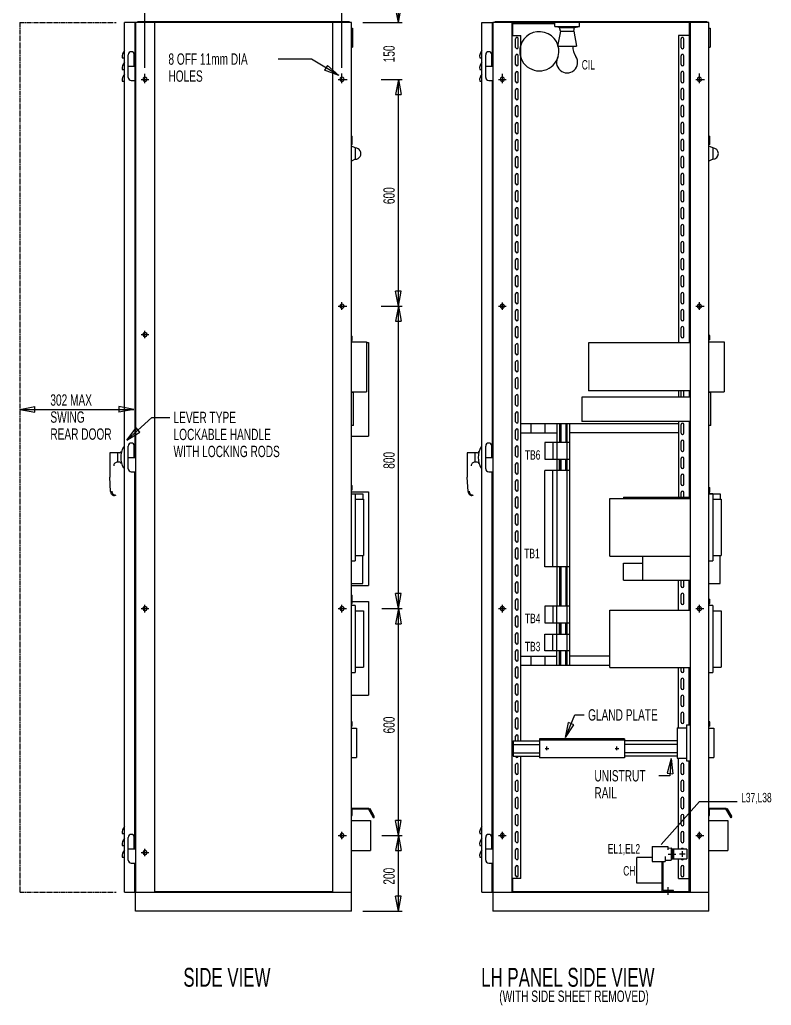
# Model space of a CAD drawing. Extents: x -5933 to 5929, y -4179 to 4187.
# Drawn here: x -1395 to 591, y 254 to 2861 of the extents above; entities that cross this region are included whole.
import ezdxf

# ---------------------------------------------------------------- set-up
doc = ezdxf.new("R2010")
doc.units = 0
doc.linetypes.add('SINGLECENTRE', pattern=[18, 12.6, -1.8, 1.8, -1.8])
doc.linetypes.add('SOLID', pattern=[0])
doc.layers.add('2', color=7, linetype='SOLID')

msp = doc.modelspace()

# ---------------------------------------------------------------- linework, layer by layer
at = {"layer": '2', "color": 7, "linetype": 'SOLID'}
for points in [[(-1064.41333, 2732.964355), (-1064.413452, 3262.964111)], [(-543.41333, 2732.964355), (-543.41333, 3262.964111)], [(-394.067871, 2852.964355), (-394.067871, 2952.964355)], [(-394.067871, 2852.964355), (-401.567871, 2892.964355)], [(-394.067871, 2852.964355), (-386.567871, 2892.964355)], [(-1118.41333, 552.964355), (-1118.41333, 2852.964355)], [(-518.41333, 2852.964355), (-1118.41333, 2852.964355)], [(-1091.41333, 2852.964355), (-1091.41333, 2737.964355)], [(-1089.41333, 2852.964355), (-1089.41333, 552.964355)], [(-1084.41333, 2854.964355), (-1084.41333, 2852.964355)], [(-523.41333, 2854.964355), (-1084.41333, 2854.964355)], [(-1039.41333, 2852.964355), (-1039.41333, 552.964355)], [(-568.41333, 2852.964355), (-568.41333, 552.964355)], [(-523.41333, 2852.964355), (-523.41333, 2854.964355)], [(-518.41333, 552.964355), (-518.41333, 2852.964355)], [(-518.41333, 552.964355), (-518.41333, 2852.964355)], [(-488.41333, 2852.964355), (-384.067871, 2852.964355)], [(-173.389893, 552.964355), (-173.389893, 2852.964355)], [(-173.389893, 2852.964355), (-144.389893, 2852.964355)], [(-146.389893, 2852.964355), (-146.389893, 2737.964355)], [(-144.389893, 2852.964355), (-144.389893, 502.964355)], [(426.610107, 2852.964355), (-144.389893, 2852.964355)], [(421.610107, 2854.964355), (-139.389893, 2854.964355)], [(-139.389893, 2854.964355), (-139.389893, 2852.964355)], [(-94.389893, 2852.964355), (-94.389893, 552.9646)], [(-92.389893, 2850.9646), (-92.389893, 2818.9646)], [(-92.389893, 2850.9646), (19.110107, 2850.9646)], [(19.110107, 2842.9646), (19.110107, 2852.9646)], [(19.110107, 2842.9646), (84.110107, 2842.9646)], [(31.610107, 2839.9646), (19.110107, 2842.9646)], [(71.610107, 2839.9646), (84.110107, 2842.9646)], [(84.110107, 2842.9646), (84.110107, 2852.9646)], [(374.610107, 2852.964355), (374.610107, 2005.914307)], [(376.610107, 2852.964355), (376.610107, 552.9646)], [(421.610107, 2854.964355), (421.610107, 2852.964355)], [(426.610107, 502.964355), (426.610107, 2852.964355)], [(426.610107, 502.964355), (426.610107, 2852.964355)], [(-518.41333, 2837.964355), (-515.41333, 2837.964355)], [(-515.41333, 2837.964355), (-515.41333, 2787.964355)], [(-94.389893, 2818.9646), (-70.889893, 2818.9646)], [(-70.889893, 953.464111), (-70.889893, 2818.9646)], [(34.110107, 2829.9646), (26.610107, 2790.9646)], [(31.610107, 2839.9646), (71.610107, 2839.9646)], [(34.110107, 2829.9646), (31.610107, 2839.9646)], [(34.110107, 2829.9646), (69.110107, 2829.9646)], [(69.110107, 2829.9646), (71.610107, 2839.9646)], [(69.110107, 2829.9646), (76.610107, 2790.9646)], [(374.610107, 2818.9646), (346.610107, 2818.9646)], [(346.610107, 2818.9646), (346.610107, 2005.914307)], [(426.610107, 2837.964355), (429.610107, 2837.964355)], [(429.610107, 2837.964355), (429.610107, 2787.964355)], [(-84.390015, 2787.4646), (-84.390015, 2810.4646)], [(-77.390015, 2787.4646), (-77.390015, 2810.4646)], [(26.610107, 2790.9646), (76.610107, 2790.9646)], [(353.110107, 2787.4646), (353.110107, 2810.4646)], [(360.110107, 2787.4646), (360.110107, 2810.4646)], [(-1108.41333, 2707.964355), (-1108.41333, 2767.964355)], [(-1092.41333, 2737.964355), (-1092.41333, 2767.964355)], [(-518.41333, 2787.964355), (-515.41333, 2787.964355)], [(-518.41333, 2787.964355), (-515.41333, 2787.964355)], [(-163.389893, 2707.964355), (-163.389893, 2767.964355)], [(-147.389893, 2737.964355), (-147.389893, 2767.964355)], [(-84.390015, 2742.464355), (-84.390015, 2765.4646)], [(-77.390015, 2742.464355), (-77.390015, 2765.4646)], [(353.110107, 2742.4646), (353.110107, 2765.4646)], [(360.110107, 2742.4646), (360.110107, 2765.4646)], [(426.610107, 2787.964355), (429.610107, 2787.964355)], [(426.610107, 2787.964355), (429.610107, 2787.964355)], [(-1124.41333, 2759.964355), (-1118.41333, 2759.964355)], [(-1108.41333, 2737.964355), (-1089.41333, 2737.964355)], [(-1091.41333, 2749.964355), (-1091.41333, 1702.964478)], [(-623.665466, 2756.585449), (-712.256104, 2756.585693)], [(-551.94928, 2712.712158), (-623.665466, 2756.585449)], [(-582.156747, 2739.984104), (-589.984567, 2727.188588)], [(-551.94928, 2712.712158), (-582.156747, 2739.984104)], [(-179.389893, 2759.964355), (-173.389893, 2759.964355)], [(-163.389893, 2737.964355), (-144.389893, 2737.964355)], [(-1124.41333, 2728.964355), (-1118.41333, 2728.964355)], [(-1064.41333, 2692.964355), (-1064.41333, 2717.774414)], [(-551.94928, 2712.712158), (-589.984567, 2727.188588)], [(-543.41333, 2692.964355), (-543.41333, 2718.618164)], [(-179.389893, 2728.964355), (-173.389893, 2728.964355)], [(-119.389893, 2692.964355), (-119.389893, 2717.774414)], [(-84.390015, 2697.464355), (-84.390015, 2720.464355)], [(-77.390015, 2697.464355), (-77.390015, 2720.464355)], [(353.110107, 2697.4646), (353.110107, 2720.4646)], [(360.110107, 2697.4646), (360.110107, 2720.4646)], [(401.610107, 2692.964355), (401.610107, 2718.618164)], [(-1124.41333, 2697.964355), (-1118.41333, 2697.964355)], [(-1100.41333, 2699.964355), (-1089.41333, 2699.964355)], [(-1074.41333, 2702.964355), (-1054.41333, 2702.964355)], [(-553.41333, 2702.964355), (-529.664917, 2702.964355)], [(-440.015625, 2702.964355), (-384.067871, 2702.964355)], [(-394.067871, 2702.964355), (-401.567871, 2662.964355)], [(-394.067871, 2702.964355), (-386.567871, 2662.964355)], [(-394.067871, 2402.964355), (-394.067871, 2702.964355)], [(-179.389893, 2697.964355), (-173.389893, 2697.964355)], [(-155.389893, 2699.964355), (-144.389893, 2699.964355)], [(-146.389893, 2699.964355), (-146.389893, 1702.964355)], [(-129.389893, 2702.964355), (-109.389893, 2702.964355)], [(391.610107, 2702.964355), (415.358643, 2702.964355)], [(-401.567871, 2662.964355), (-386.567871, 2662.964355)], [(-84.390015, 2652.464355), (-84.390015, 2675.464355)], [(-77.390015, 2652.464355), (-77.390015, 2675.464355)], [(353.110107, 2652.4646), (353.110107, 2675.4646)], [(360.110107, 2652.4646), (360.110107, 2675.4646)], [(-84.390015, 2607.464355), (-84.390015, 2630.464355)], [(-77.390015, 2607.464355), (-77.390015, 2630.464355)], [(353.110107, 2607.4646), (353.110107, 2630.4646)], [(360.110107, 2607.4646), (360.110107, 2630.4646)], [(-84.390015, 2562.464355), (-84.390015, 2585.464355)], [(-77.390015, 2562.464355), (-77.390015, 2585.464355)], [(353.110107, 2562.4646), (353.110107, 2585.4646)], [(360.110107, 2562.4646), (360.110107, 2585.4646)], [(-518.41333, 2552.44043), (-516.41333, 2552.44043)], [(-516.41333, 2530.44043), (-518.41333, 2530.44043)], [(-516.41333, 2530.44043), (-516.41333, 2552.44043)], [(-84.390015, 2517.464355), (-84.390015, 2540.464355)], [(-77.390015, 2517.464355), (-77.390015, 2540.464355)], [(353.110107, 2517.4646), (353.110107, 2540.4646)], [(360.110107, 2517.4646), (360.110107, 2540.4646)], [(426.610107, 2552.44043), (428.610107, 2552.44043)], [(428.610107, 2530.44043), (426.610107, 2530.44043)], [(428.610107, 2530.44043), (428.610107, 2552.44043)], [(-508.41333, 2521.44043), (-518.41333, 2526.44043)], [(-508.41333, 2521.44043), (-508.41333, 2491.44043)], [(436.610107, 2521.44043), (426.610107, 2526.44043)], [(436.610107, 2521.44043), (436.610107, 2491.44043)], [(-508.41333, 2491.44043), (-518.41333, 2486.44043)], [(-84.390015, 2472.464355), (-84.390015, 2495.464355)], [(-77.390015, 2472.464355), (-77.390015, 2495.464355)], [(353.110107, 2472.4646), (353.110107, 2495.4646)], [(360.110107, 2472.4646), (360.110107, 2495.4646)], [(436.610107, 2491.44043), (426.610107, 2486.44043)], [(-84.390015, 2427.464355), (-84.390015, 2450.464355)], [(-77.390015, 2427.464355), (-77.390015, 2450.464355)], [(353.110107, 2427.4646), (353.110107, 2450.4646)], [(360.110107, 2427.4646), (360.110107, 2450.4646)], [(-394.067871, 2102.964355), (-394.067871, 2402.964355)], [(-84.390015, 2382.464355), (-84.390015, 2405.464355)], [(-77.390015, 2382.464355), (-77.390015, 2405.464355)], [(353.110107, 2382.4646), (353.110107, 2405.4646)], [(360.110107, 2382.4646), (360.110107, 2405.4646)], [(-84.390015, 2337.464355), (-84.390015, 2360.464355)], [(-77.390015, 2337.464355), (-77.390015, 2360.464355)], [(353.110107, 2337.4646), (353.110107, 2360.4646)], [(360.110107, 2337.4646), (360.110107, 2360.4646)], [(-84.390015, 2292.464355), (-84.390015, 2315.464355)], [(-77.390015, 2292.464355), (-77.390015, 2315.464355)], [(353.110107, 2292.4646), (353.110107, 2315.4646)], [(360.110107, 2292.4646), (360.110107, 2315.4646)], [(-84.390015, 2247.464355), (-84.390015, 2270.464355)], [(-77.390015, 2247.464355), (-77.390015, 2270.464355)], [(353.110107, 2247.4646), (353.110107, 2270.4646)], [(360.110107, 2247.4646), (360.110107, 2270.4646)], [(-84.390015, 2202.464355), (-84.390015, 2225.464355)], [(-77.390015, 2202.464355), (-77.390015, 2225.464355)], [(353.110107, 2202.4646), (353.110107, 2225.4646)], [(360.110107, 2202.4646), (360.110107, 2225.4646)], [(-84.390015, 2171.4646), (-84.390015, 2180.464355)], [(-84.390015, 2157.464355), (-84.390015, 2180.464355)], [(-77.390015, 2171.4646), (-77.390015, 2180.464355)], [(-77.390015, 2157.464355), (-77.390015, 2180.464355)], [(353.110107, 2157.4646), (353.110107, 2180.4646)], [(360.110107, 2157.4646), (360.110107, 2180.4646)], [(-386.567871, 2142.964355), (-401.567871, 2142.964355)], [(-394.067871, 2102.964355), (-401.567871, 2142.964355)], [(-394.067871, 2102.964355), (-386.567871, 2142.964355)], [(-543.41333, 2092.964355), (-543.41333, 2113.968994)], [(-119.389893, 2092.964355), (-119.389893, 2112.964355)], [(-84.390015, 2126.4646), (-84.390015, 2135.464355)], [(-84.390015, 2112.464355), (-84.390015, 2135.464355)], [(-77.390015, 2126.4646), (-77.390015, 2135.464355)], [(-77.390015, 2112.464355), (-77.390015, 2135.464355)], [(353.110107, 2112.4646), (353.110107, 2135.4646)], [(360.110107, 2112.4646), (360.110107, 2135.4646)], [(401.610107, 2092.964355), (401.610107, 2113.968994)], [(-553.41333, 2102.964355), (-531.045471, 2102.964355)], [(-440.015625, 2102.964355), (-384.067902, 2102.964355)], [(-394.067902, 2102.964355), (-401.567902, 2062.964355)], [(-394.067902, 2102.964355), (-386.567902, 2062.964355)], [(-394.067902, 1702.964355), (-394.067902, 2102.964355)], [(-129.389893, 2102.964355), (-109.389893, 2102.964355)], [(-84.390015, 2081.4646), (-84.390015, 2090.464355)], [(-84.390015, 2067.464355), (-84.390015, 2090.464355)], [(-77.390015, 2081.4646), (-77.390015, 2090.464355)], [(-77.390015, 2067.464355), (-77.390015, 2090.464355)], [(353.110107, 2067.4646), (353.110107, 2090.4646)], [(360.110107, 2067.4646), (360.110107, 2090.4646)], [(391.610107, 2102.964355), (413.978271, 2102.964355)], [(-401.567902, 2062.964355), (-386.567902, 2062.964355)], [(-1064.41333, 2017.964355), (-1064.41333, 2037.964355)], [(-84.390015, 2036.4646), (-84.390015, 2045.464355)], [(-84.390015, 2022.464355), (-84.390015, 2045.464355)], [(-77.390015, 2036.4646), (-77.390015, 2045.464355)], [(-77.390015, 2022.464355), (-77.390015, 2045.464355)], [(353.110107, 2022.4646), (353.110107, 2045.4646)], [(360.110107, 2022.4646), (360.110107, 2045.4646)], [(-1074.41333, 2027.964355), (-1054.41333, 2027.964355)], [(-518.41333, 2023.964355), (-516.41333, 2023.964355)], [(-518.41333, 2011.964355), (-516.41333, 2011.964355)], [(-518.41333, 2008.689331), (-478.41333, 2008.689331)], [(-516.41333, 2011.964355), (-516.41333, 2023.964355)], [(-478.41333, 2008.689331), (-478.41333, 1876.139282)], [(428.610107, 2025.689331), (426.610107, 2025.689331)], [(428.610107, 2013.689331), (426.610107, 2013.689331)], [(426.610107, 2008.689331), (466.610107, 2008.689331)], [(428.610107, 2013.689331), (428.610107, 2025.689331)], [(466.610107, 2008.689331), (466.610107, 1876.139282)], [(-478.41333, 2006.964355), (-473.41333, 2006.964355)], [(-473.41333, 2006.964355), (-473.41333, 1758.964355)], [(-84.390015, 1991.4646), (-84.390015, 2000.464355)], [(-84.390015, 1977.464355), (-84.390015, 2000.464355)], [(-77.390015, 1991.4646), (-77.390015, 2000.464355)], [(-77.390015, 1977.464355), (-77.390015, 2000.464355)], [(376.609741, 2005.914307), (108.610229, 2005.914307)], [(108.610229, 2005.914307), (108.610229, 1878.914307)], [(-84.390015, 1946.4646), (-84.390015, 1955.464355)], [(-84.390015, 1932.464355), (-84.390015, 1955.464355)], [(-77.390015, 1946.4646), (-77.390015, 1955.464355)], [(-77.390015, 1932.464355), (-77.390015, 1955.464355)], [(-84.390015, 1901.4646), (-84.390015, 1910.464355)], [(-84.390015, 1887.464355), (-84.390015, 1910.464355)], [(-77.390015, 1901.4646), (-77.390015, 1910.464355)], [(-77.390015, 1887.464355), (-77.390015, 1910.464355)], [(376.609222, 1878.914551), (108.610229, 1878.914307)], [(346.610107, 1878.914551), (346.610107, 1862.18689)], [(353.110107, 1862.18689), (353.110107, 1878.914551)], [(360.110107, 1862.18689), (360.110107, 1878.914551)], [(374.610107, 1878.914551), (374.610107, 1862.18689)], [(-518.41333, 1876.139282), (-478.41333, 1876.139282)], [(-518.41333, 1875.339355), (-513.41333, 1875.339355)], [(-513.41333, 1787.23938), (-513.41333, 1875.339355)], [(-84.390015, 1856.4646), (-84.390015, 1865.464355)], [(-84.390015, 1842.464355), (-84.390015, 1865.464355)], [(-77.390015, 1856.4646), (-77.390015, 1865.464355)], [(-77.390015, 1842.464355), (-77.390015, 1865.464355)], [(376.609283, 1862.18689), (90.610229, 1862.186646)], [(90.610229, 1862.186646), (90.610229, 1798.186646)], [(426.610107, 1876.139282), (466.610107, 1876.139282)], [(426.610107, 1875.339355), (431.610107, 1875.339355)], [(431.610107, 1787.23938), (431.610107, 1875.339355)], [(-1395.41333, 1829.762329), (-1355.41333, 1837.262329)], [(-1395.41333, 1829.762329), (-1355.41333, 1822.262329)], [(-1395.41333, 1829.762329), (-1244.41333, 1829.762329)], [(-1355.41333, 1822.262329), (-1355.41333, 1837.262329)], [(-1244.41333, 1829.762329), (-1093.41333, 1829.762329)], [(-1133.41333, 1837.262329), (-1133.41333, 1822.262329)], [(-1093.41333, 1829.762329), (-1133.41333, 1837.262329)], [(-1093.41333, 1829.762329), (-1133.41333, 1822.262329)], [(-1112.615479, 1748.722534), (-1046.327881, 1808.77124)], [(-1046.327881, 1808.77124), (-998.756714, 1808.77124)], [(-84.390015, 1811.4646), (-84.390015, 1820.464355)], [(-84.390015, 1797.464355), (-84.390015, 1820.464355)], [(-77.390015, 1811.4646), (-77.390015, 1820.464355)], [(-77.390015, 1797.464355), (-77.390015, 1820.464355)], [(-1112.615479, 1748.722534), (-1088.005836, 1781.135735)], [(-1077.935294, 1770.018893), (-1088.005836, 1781.135735)], [(-513.41333, 1787.23938), (-518.41333, 1787.23938)], [(-84.390015, 1766.4646), (-84.390015, 1775.464355)], [(-84.390015, 1752.464355), (-84.390015, 1775.464355)], [(-77.390015, 1766.4646), (-77.390015, 1775.464355)], [(-77.390015, 1752.464355), (-77.390015, 1775.464355)], [(346.610107, 1791.710938), (-70.889893, 1791.710938)], [(-44.26001, 1791.710938), (-44.26001, 1767.710938)], [(-6.747314, 1791.710938), (-6.747314, 1767.710938)], [(24.493408, 1791.710938), (24.493408, 1309.710938)], [(31.514404, 1791.710938), (31.514404, 1742.210938)], [(35.482178, 1791.710938), (35.482178, 1742.210938)], [(48.435303, 1791.710938), (48.435303, 1742.210938)], [(51.144775, 1791.710938), (51.144775, 1153.460938)], [(58.110107, 1791.710938), (58.110107, 1153.460938)], [(376.609741, 1798.186646), (90.610229, 1798.186646)], [(346.610107, 1798.186646), (346.610107, 1597.964355)], [(353.110107, 1767.464355), (353.110107, 1790.464355)], [(360.110107, 1767.464355), (360.110107, 1790.464355)], [(374.610107, 1798.186646), (374.610107, 1597.964355)], [(431.610107, 1787.23938), (426.610107, 1787.23938)], [(-1112.615479, 1748.722534), (-1077.935294, 1770.018893)], [(-518.41333, 1758.964355), (-473.41333, 1758.964355)], [(-70.889893, 1767.710938), (24.493408, 1767.710938)], [(346.610107, 1767.710938), (58.110107, 1767.710938)], [(-1118.41333, 1730.464355), (-1121.41333, 1730.464355)], [(-1108.413452, 1672.964478), (-1108.413452, 1732.964478)], [(-1092.413452, 1702.964478), (-1092.413452, 1732.964478)], [(-173.389893, 1730.464355), (-176.389893, 1730.464355)], [(-163.389893, 1672.964355), (-163.389893, 1732.964355)], [(-147.389893, 1702.964355), (-147.389893, 1732.964355)], [(-84.390015, 1721.4646), (-84.390015, 1730.464355)], [(-84.390015, 1707.464355), (-84.390015, 1730.464355)], [(-77.390015, 1721.4646), (-77.390015, 1730.464355)], [(-77.390015, 1707.464355), (-77.390015, 1730.464355)], [(58.110107, 1742.210938), (-6.747314, 1742.210938)], [(-6.747314, 1742.210938), (-6.747314, 1698.210938)], [(14.218018, 1742.210938), (14.218018, 1698.210938)], [(353.110107, 1722.464355), (353.110107, 1745.464355)], [(360.110107, 1722.464355), (360.110107, 1745.464355)], [(-1130.929688, 1715.411011), (-1157.116089, 1715.411011)], [(-1157.116089, 1715.411011), (-1157.116089, 1650.604004)], [(-1137.050537, 1715.411011), (-1137.050537, 1690.478882)], [(-1108.413452, 1702.964478), (-1089.413452, 1702.964478)], [(-394.067902, 1302.964355), (-394.067902, 1702.964355)], [(-185.906006, 1715.410889), (-212.092529, 1715.410889)], [(-212.092529, 1715.410889), (-212.092529, 1650.604004)], [(-192.0271, 1715.410889), (-192.0271, 1690.47876)], [(-163.389893, 1702.964355), (-144.389893, 1702.964355)], [(-6.747314, 1698.210938), (58.110107, 1698.210938)], [(31.514404, 1698.210938), (31.514404, 1667.960938)], [(31.514648, 1667.960938), (31.514648, 1698.210938)], [(35.482178, 1667.960938), (35.482178, 1698.210938)], [(35.482178, 1698.210938), (35.482178, 1667.960938)], [(48.435303, 1698.210938), (48.435303, 1667.960938)], [(48.435547, 1667.960938), (48.435547, 1698.210938)], [(353.110107, 1677.464355), (353.110107, 1700.464355)], [(360.110107, 1677.464355), (360.110107, 1700.464355)], [(-1130.918213, 1690.478882), (-1137.04187, 1690.478882)], [(-1118.41333, 1675.464355), (-1121.41333, 1675.464355)], [(-185.894775, 1690.47876), (-192.018311, 1690.47876)], [(-173.389893, 1675.464355), (-176.389893, 1675.464355)], [(-84.390015, 1676.4646), (-84.390015, 1685.464355)], [(-84.390015, 1662.464355), (-84.390015, 1685.464355)], [(-77.390015, 1676.4646), (-77.390015, 1685.464355)], [(-77.390015, 1662.464355), (-77.390015, 1685.464355)], [(-1155.116089, 1612.510742), (-1157.129028, 1650.604004)], [(-1100.413452, 1664.964478), (-1089.413452, 1664.964478)], [(-1091.41333, 667.964355), (-1091.41333, 1664.964478)], [(-210.092529, 1612.510742), (-212.105225, 1650.604004)], [(-155.389893, 1664.964355), (-144.389893, 1664.964355)], [(-146.389893, 667.964355), (-146.389893, 1664.964355)], [(-6.747314, 1413.710938), (-6.747314, 1667.960938)], [(58.110107, 1667.960938), (-6.747314, 1667.960938)], [(14.218018, 1413.710938), (14.218018, 1667.960938)], [(353.110107, 1632.464355), (353.110107, 1655.464355)], [(360.110107, 1632.464355), (360.110107, 1655.464355)], [(-518.41333, 1628.964355), (-516.41333, 1628.964355)], [(-518.41333, 1616.964355), (-516.41333, 1616.964355)], [(-516.41333, 1616.964355), (-516.41333, 1628.964355)], [(-84.390015, 1631.4646), (-84.390015, 1640.464355)], [(-84.390015, 1617.464355), (-84.390015, 1640.464355)], [(-77.390015, 1631.4646), (-77.390015, 1640.464355)], [(-77.390015, 1617.464355), (-77.390015, 1640.464355)], [(426.610107, 1623.464355), (428.610107, 1623.464355)], [(428.610107, 1611.464355), (428.610107, 1623.464355)], [(-1142.116089, 1602.510742), (-1145.116089, 1602.510742)], [(-1142.116089, 1603.510742), (-1142.116089, 1602.510742)], [(-518.413391, 1606.464355), (-488.413391, 1606.464355)], [(-518.41333, 1611.964355), (-473.41333, 1611.964355)], [(-508.41333, 1606.464355), (-508.41333, 1429.464355)], [(-508.41333, 1592.464355), (-486.41333, 1592.464355)], [(-488.413391, 1606.464355), (-488.413391, 1592.464355)], [(-486.41333, 1592.464355), (-486.41333, 1443.464355)], [(-473.41333, 1611.964355), (-473.41333, 1363.964355)], [(-197.092529, 1602.510742), (-200.092529, 1602.510742)], [(-197.092529, 1603.510742), (-197.092529, 1602.510742)], [(-84.390015, 1586.4646), (-84.390015, 1595.464355)], [(-84.390015, 1572.464355), (-84.390015, 1595.464355)], [(-77.390015, 1586.4646), (-77.390015, 1595.464355)], [(-77.390015, 1572.464355), (-77.390015, 1595.464355)], [(164.610046, 1593.964355), (376.613281, 1593.964355)], [(164.610046, 1441.964355), (164.610046, 1593.964355)], [(200.610046, 1597.964355), (376.610046, 1597.964355)], [(200.610046, 1597.964355), (200.610046, 1593.964355)], [(251.610046, 1597.964355), (251.610046, 1593.964355)], [(353.110107, 1597.964355), (353.110107, 1610.464355)], [(360.110107, 1597.964355), (360.110107, 1610.464355)], [(426.610046, 1606.464355), (456.610046, 1606.464355)], [(426.610046, 1606.464355), (456.610046, 1606.464355)], [(426.610107, 1611.464355), (428.610107, 1611.464355)], [(436.610107, 1606.464355), (426.610107, 1606.464355)], [(436.610107, 1606.464355), (426.610107, 1606.464355)], [(436.610107, 1606.464355), (436.610107, 1429.464355)], [(436.610107, 1606.464355), (436.610107, 1429.464355)], [(436.610107, 1592.464355), (458.610107, 1592.464355)], [(436.610107, 1592.464355), (458.610107, 1592.464355)], [(456.610046, 1606.464355), (456.610046, 1592.464355)], [(456.610046, 1606.464355), (456.610046, 1592.464355)], [(458.610107, 1592.464355), (458.610107, 1443.464355)], [(458.610107, 1592.464355), (458.610107, 1443.464355)], [(-84.390015, 1541.4646), (-84.390015, 1550.464355)], [(-84.390015, 1527.464355), (-84.390015, 1550.464355)], [(-77.390015, 1541.4646), (-77.390015, 1550.464355)], [(-77.390015, 1527.464355), (-77.390015, 1550.464355)], [(-84.390015, 1496.4646), (-84.390015, 1505.464355)], [(-84.390015, 1482.464355), (-84.390015, 1505.464355)], [(-77.390015, 1496.4646), (-77.390015, 1505.464355)], [(-77.390015, 1482.464355), (-77.390015, 1505.464355)], [(-84.390015, 1451.4646), (-84.390015, 1460.464355)], [(-84.390015, 1437.464355), (-84.390015, 1460.464355)], [(-77.390015, 1451.4646), (-77.390015, 1460.464355)], [(-77.390015, 1437.464355), (-77.390015, 1460.464355)], [(-508.41333, 1443.464355), (-486.41333, 1443.464355)], [(-488.41333, 1369.464355), (-488.413361, 1443.464355)], [(164.610046, 1441.964355), (376.609619, 1441.964355)], [(251.610046, 1377.964355), (251.610046, 1441.964355)], [(436.610107, 1443.464355), (458.610107, 1443.464355)], [(436.610107, 1443.464355), (458.610107, 1443.464355)], [(456.610107, 1369.464355), (456.610077, 1443.464355)], [(456.610107, 1369.464355), (456.610077, 1443.464355)], [(-518.41333, 1429.464355), (-508.41333, 1429.464355)], [(-84.390015, 1406.4646), (-84.390015, 1415.464355)], [(-84.390015, 1392.464355), (-84.390015, 1415.464355)], [(-77.390015, 1406.4646), (-77.390015, 1415.464355)], [(-77.390015, 1392.464355), (-77.390015, 1415.464355)], [(58.110107, 1413.710938), (-6.747314, 1413.710938)], [(31.514648, 1413.710938), (31.514648, 1383.710938)], [(31.514648, 1413.710938), (31.514648, 1309.710938)], [(35.482178, 1413.710938), (35.482178, 1383.710938)], [(35.482178, 1413.710938), (35.482178, 1309.710938)], [(48.435547, 1413.710938), (48.435547, 1383.710938)], [(48.435547, 1413.710938), (48.435547, 1309.710938)], [(200.610046, 1422.964355), (251.610046, 1422.964355)], [(200.610046, 1377.964355), (200.610046, 1422.964355)], [(426.610107, 1429.464355), (436.610107, 1429.464355)], [(426.610107, 1429.464355), (436.610107, 1429.464355)], [(-518.41333, 1369.464355), (-488.41333, 1369.464355)], [(-518.41333, 1363.964355), (-473.41333, 1363.964355)], [(-84.390015, 1361.4646), (-84.390015, 1370.464355)], [(-84.390015, 1347.464355), (-84.390015, 1370.464355)], [(-77.390015, 1361.4646), (-77.390015, 1370.464355)], [(-77.390015, 1347.464355), (-77.390015, 1370.464355)], [(200.610046, 1377.964355), (376.610046, 1377.964355)], [(346.610107, 1298.964233), (346.610107, 1377.964355)], [(353.110107, 1362.4646), (353.110107, 1377.964355)], [(360.110107, 1362.4646), (360.110107, 1377.964355)], [(374.610107, 1298.964233), (374.610107, 1377.964355)], [(426.610107, 1369.464355), (456.610107, 1369.464355)], [(426.610107, 1369.464355), (456.610107, 1369.464355)], [(-518.41333, 1338.964355), (-516.41333, 1338.964355)], [(-516.41333, 1326.964355), (-516.41333, 1338.964355)], [(-386.567902, 1342.964355), (-401.567902, 1342.964355)], [(-394.067902, 1302.964355), (-401.567902, 1342.964355)], [(-394.067902, 1302.964355), (-386.567902, 1342.964355)], [(353.110107, 1317.4646), (353.110107, 1340.4646)], [(360.110107, 1317.4646), (360.110107, 1340.4646)], [(-1064.41333, 1292.964355), (-1064.41333, 1312.964355)], [(-543.41333, 1292.964355), (-543.41333, 1312.964355)], [(-518.41333, 1328.464233), (-516.41333, 1328.464233)], [(-518.41333, 1316.464233), (-516.41333, 1316.464233)], [(-508.41333, 1311.464233), (-518.41333, 1311.464233)], [(-516.41333, 1316.464233), (-516.41333, 1328.464233)], [(-516.41333, 1321.964355), (-473.41333, 1321.964355)], [(-508.41333, 1311.464233), (-508.41333, 1134.464233)], [(-473.41333, 1321.964355), (-473.41333, 1073.964355)], [(-119.389893, 1292.964355), (-119.389893, 1312.964355)], [(-84.390015, 1316.4646), (-84.390015, 1325.464355)], [(-84.390015, 1302.464355), (-84.390015, 1325.464355)], [(-77.390015, 1316.4646), (-77.390015, 1325.464355)], [(-77.390015, 1302.464355), (-77.390015, 1325.464355)], [(-6.747314, 1309.710938), (-6.747314, 1265.710938)], [(58.110107, 1309.710938), (-6.747314, 1309.710938)], [(14.218018, 1309.710938), (14.218018, 1265.710938)], [(24.493408, 1153.460938), (24.493408, 1309.710938)], [(401.610107, 1292.964355), (401.610107, 1312.964355)], [(426.610107, 1328.464233), (428.610107, 1328.464233)], [(426.610107, 1316.464233), (428.610107, 1316.464233)], [(436.610107, 1311.464233), (426.610107, 1311.464233)], [(428.610107, 1316.464233), (428.610107, 1328.464233)], [(436.610107, 1311.464233), (436.610107, 1134.464233)], [(-1074.41333, 1302.964355), (-1054.41333, 1302.964355)], [(-553.41333, 1302.964355), (-531.607849, 1302.964355)], [(-508.41333, 1297.464233), (-486.41333, 1297.464233)], [(-486.41333, 1297.464233), (-486.41333, 1148.464233)], [(-438.41333, 1302.964355), (-384.067871, 1302.964355)], [(-394.067871, 1302.964355), (-401.567871, 1262.964355)], [(-394.067871, 1302.964355), (-386.567871, 1262.964355)], [(-394.067871, 1002.964355), (-394.067871, 1302.964355)], [(-129.389893, 1302.964355), (-109.389893, 1302.964355)], [(-84.390015, 1271.4646), (-84.390015, 1280.464355)], [(-84.390015, 1257.464355), (-84.390015, 1280.464355)], [(-77.390015, 1271.4646), (-77.390015, 1280.464355)], [(-77.390015, 1257.464355), (-77.390015, 1280.464355)], [(164.610046, 1298.964233), (376.613281, 1298.964233)], [(164.610046, 1146.964233), (164.610046, 1298.964233)], [(391.610107, 1302.964355), (413.415771, 1302.964355)], [(436.610107, 1297.464233), (458.610107, 1297.464233)], [(458.610107, 1297.464233), (458.610107, 1148.464233)], [(-401.567871, 1262.964355), (-386.567871, 1262.964355)], [(-6.747314, 1265.710938), (58.110107, 1265.710938)], [(31.514404, 1265.710938), (31.514404, 1235.460938)], [(31.514648, 1235.460938), (31.514648, 1265.710938)], [(35.482178, 1265.710938), (35.482178, 1235.460938)], [(35.482178, 1235.460938), (35.482178, 1265.710938)], [(48.435303, 1265.710938), (48.435303, 1235.460938)], [(48.435547, 1235.460938), (48.435547, 1265.710938)], [(-84.390015, 1226.4646), (-84.390015, 1235.464355)], [(-84.390015, 1212.464355), (-84.390015, 1235.464355)], [(-77.390015, 1226.4646), (-77.390015, 1235.464355)], [(-77.390015, 1212.464355), (-77.390015, 1235.464355)], [(-6.747314, 1191.460938), (-6.747314, 1235.460938)], [(-6.747314, 1235.460938), (58.110107, 1235.460938)], [(14.218018, 1191.460938), (14.218018, 1235.460938)], [(-84.390015, 1181.4646), (-84.390015, 1190.464355)], [(-84.390015, 1167.464355), (-84.390015, 1190.464355)], [(-77.390015, 1181.4646), (-77.390015, 1190.464355)], [(-77.390015, 1167.464355), (-77.390015, 1190.464355)], [(-70.889893, 1177.460938), (24.493408, 1177.460938)], [(-44.26001, 1177.460938), (-44.26001, 1153.460938)], [(58.110107, 1191.460938), (-6.747314, 1191.460938)], [(-6.747314, 1177.460938), (-6.747314, 1153.460938)], [(31.514404, 1153.460938), (31.514404, 1191.460938)], [(35.482178, 1153.460938), (35.482178, 1191.460938)], [(48.435303, 1153.460938), (48.435303, 1191.460938)], [(164.610046, 1177.460938), (58.110107, 1177.460938)], [(-508.41333, 1148.464233), (-486.41333, 1148.464233)], [(-70.889893, 1153.460938), (164.610046, 1153.460938)], [(164.610046, 1146.964233), (376.609619, 1146.964233)], [(346.610107, 987.964478), (346.610107, 1146.964233)], [(353.110107, 1137.4646), (353.110107, 1146.964233)], [(360.110107, 1137.4646), (360.110107, 1146.964233)], [(374.610107, 995.464478), (374.610107, 1146.964233)], [(436.610107, 1148.464233), (458.610107, 1148.464233)], [(-518.41333, 1134.464233), (-508.41333, 1134.464233)], [(-84.390015, 1136.4646), (-84.390015, 1145.464355)], [(-84.390015, 1122.464355), (-84.390015, 1145.464355)], [(-77.390015, 1136.4646), (-77.390015, 1145.464355)], [(-77.390015, 1122.464355), (-77.390015, 1145.464355)], [(426.610107, 1134.464233), (436.610107, 1134.464233)], [(-84.390015, 1091.4646), (-84.390015, 1100.464355)], [(-84.390015, 1077.464355), (-84.390015, 1100.464355)], [(-77.390015, 1091.4646), (-77.390015, 1100.464355)], [(-77.390015, 1077.464355), (-77.390015, 1100.464355)], [(353.110107, 1092.4646), (353.110107, 1115.4646)], [(360.110107, 1092.4646), (360.110107, 1115.4646)], [(-518.41333, 1073.964355), (-473.41333, 1073.964355)], [(353.110107, 1047.4646), (353.110107, 1070.4646)], [(360.110107, 1047.4646), (360.110107, 1070.4646)], [(-84.390015, 1046.4646), (-84.390015, 1055.464355)], [(-84.390015, 1032.464355), (-84.390015, 1055.464355)], [(-77.390015, 1046.4646), (-77.390015, 1055.464355)], [(-77.390015, 1032.464355), (-77.390015, 1055.464355)], [(47.145691, 961.942627), (72.145691, 1021.942627)], [(72.145691, 1021.942627), (97.145691, 1021.942566)], [(353.110107, 1002.4646), (353.110107, 1025.4646)], [(360.110107, 1002.4646), (360.110107, 1025.4646)], [(-516.41333, 1003.964478), (-518.41333, 1003.964478)], [(-516.41333, 991.964478), (-518.41333, 991.964478)], [(-516.41333, 991.964478), (-516.41333, 1003.964478)], [(-394.067871, 702.964355), (-394.067871, 1002.964355)], [(-84.390015, 1001.4646), (-84.390015, 1010.464355)], [(-84.390015, 987.464355), (-84.390015, 1010.464355)], [(-77.390015, 1001.4646), (-77.390015, 1010.464355)], [(-77.390015, 987.464355), (-77.390015, 1010.464355)], [(47.145691, 961.942627), (55.60723, 1001.750319)], [(47.145691, 961.942627), (69.453384, 995.981089)], [(69.453384, 995.981089), (55.60723, 1001.750319)], [(367.610107, 995.464478), (376.610107, 995.464478)], [(367.610107, 995.464478), (367.610107, 900.464478)], [(428.610107, 1003.964478), (426.610107, 1003.964478)], [(428.610107, 991.964478), (426.610107, 991.964478)], [(428.610107, 991.964478), (428.610107, 1003.964478)], [(-518.41333, 986.964478), (-505.41333, 986.964478)], [(-505.41333, 986.964478), (-505.41333, 908.964478)], [(-84.390015, 956.4646), (-84.390015, 965.464355)], [(-84.390015, 953.464111), (-84.390015, 965.464355)], [(-77.390015, 956.4646), (-77.390015, 965.464355)], [(-77.390015, 953.464111), (-77.390015, 965.464355)], [(342.610107, 987.964478), (367.610107, 987.964478)], [(342.610107, 987.964478), (342.610107, 907.964478)], [(426.610107, 986.964478), (439.610107, 986.964478)], [(439.610107, 986.964478), (439.610107, 908.964478)], [(-90.889709, 953.464111), (-21.572266, 953.464111)], [(-90.889709, 953.464111), (-90.889709, 912.464111)], [(-90.889709, 943.964111), (-21.572266, 943.964111)], [(-21.572266, 958.464111), (-21.572266, 908.464111)], [(203.427734, 958.464111), (-21.572266, 958.464111)], [(203.427734, 955.464111), (-21.572266, 955.464111)], [(-1.572266, 928.464111), (-1.572266, 938.464111)], [(183.427734, 928.464111), (183.427734, 938.464111)], [(203.427734, 958.464111), (203.427734, 908.464111)], [(342.610107, 953.464111), (203.427734, 953.464111)], [(342.610107, 943.964111), (203.427734, 943.964111)], [(-90.889709, 921.964111), (-21.572266, 921.964111)], [(-90.889709, 912.464111), (-21.572266, 912.464111)], [(-70.889893, 588.9646), (-70.889893, 912.464111)], [(-6.572266, 933.464111), (3.427734, 933.464111)], [(178.427734, 933.464111), (188.427734, 933.464111)], [(342.610107, 921.964111), (203.427734, 921.964111)], [(342.610107, 912.464111), (203.427734, 912.464111)], [(-518.41333, 908.964478), (-505.41333, 908.964478)], [(-84.389893, 867.4646), (-84.389893, 890.4646)], [(-77.389893, 867.4646), (-77.389893, 890.4646)], [(203.427734, 908.464111), (-21.572266, 908.464111)], [(327.081177, 906.941772), (316.535416, 867.634814)], [(327.081177, 906.941772), (323.544922, 860.970337)], [(327.081177, 906.941772), (331.491234, 866.48437)], [(342.610107, 907.964478), (367.610107, 907.964478)], [(346.610107, 666.4646), (346.610107, 907.964478)], [(353.110107, 867.4646), (353.110107, 890.4646)], [(353.110107, 867.4646), (353.110107, 890.4646)], [(360.110107, 867.4646), (360.110107, 890.4646)], [(360.110107, 867.4646), (360.110107, 890.4646)], [(367.610107, 900.464478), (376.610107, 900.464478)], [(374.610107, 554.9646), (374.610107, 900.464478)], [(374.610107, 892.758423), (374.610107, 900.464478)], [(426.610107, 908.964478), (439.610107, 908.964478)], [(323.544922, 860.970337), (293.840332, 860.970337)], [(316.535416, 867.634814), (331.491234, 866.48437)], [(-84.389893, 822.4646), (-84.389893, 845.4646)], [(-77.389893, 822.4646), (-77.389893, 845.4646)], [(353.110107, 822.4646), (353.110107, 845.4646)], [(360.110107, 822.4646), (360.110107, 845.4646)], [(-84.389893, 777.4646), (-84.389893, 800.4646)], [(-77.389893, 777.4646), (-77.389893, 800.4646)], [(300.359894, 679.041321), (401.58667, 792.964355)], [(353.110107, 777.4646), (353.110107, 800.4646)], [(360.110107, 777.4646), (360.110107, 800.4646)], [(401.58667, 792.964355), (501.58667, 792.964355)], [(-518.41333, 774.964355), (-472.41333, 774.964355)], [(-518.41333, 755.964355), (-516.91333, 755.964355)], [(-516.91333, 755.964355), (-516.91333, 773.464355)], [(-516.91333, 773.464355), (-473.279541, 773.464355)], [(-459.712158, 749.965576), (-473.279541, 773.464355)], [(-472.41333, 774.964355), (-458.41333, 750.715576)], [(-469.180908, 773.366211), (-470.91333, 772.366211)], [(-458.180908, 754.313721), (-469.180908, 773.366211)], [(426.610107, 774.964355), (472.610107, 774.964355)], [(426.610107, 755.964355), (428.110107, 755.964355)], [(428.110107, 755.964355), (428.110107, 773.464355)], [(428.110107, 773.464355), (471.743896, 773.464355)], [(485.311279, 749.965576), (471.743896, 773.464355)], [(472.610107, 774.964355), (486.610107, 750.715576)], [(475.842529, 773.366211), (474.110107, 772.366211)], [(486.842529, 754.313721), (475.842529, 773.366211)], [(-518.41333, 742.964355), (-468.41333, 742.964355)], [(-468.41333, 742.964355), (-468.41333, 662.964355)], [(-458.180908, 754.313721), (-459.91333, 753.313721)], [(-459.712158, 749.965576), (-458.41333, 750.715576)], [(-386.567871, 742.964355), (-401.567871, 742.964355)], [(-394.067871, 702.964355), (-401.567871, 742.964355)], [(-394.067871, 702.964355), (-386.567871, 742.964355)], [(-84.389893, 732.4646), (-84.389893, 755.4646)], [(-77.389893, 732.4646), (-77.389893, 755.4646)], [(353.110107, 732.4646), (353.110107, 755.4646)], [(360.110107, 732.4646), (360.110107, 755.4646)], [(426.610107, 742.964355), (476.610107, 742.964355)], [(476.610107, 742.964355), (476.610107, 662.964355)], [(486.842529, 754.313721), (485.110107, 753.313721)], [(485.311279, 749.965576), (486.610107, 750.715576)], [(-1124.41333, 707.964355), (-1118.41333, 707.964355)], [(-543.41333, 692.964355), (-543.41333, 712.964355)], [(-179.389893, 707.964355), (-173.389893, 707.964355)], [(-119.389893, 692.964355), (-119.389893, 712.964355)], [(-84.389893, 687.4646), (-84.389893, 710.4646)], [(-77.389893, 687.4646), (-77.389893, 710.4646)], [(353.110107, 687.4646), (353.110107, 710.4646)], [(360.110107, 687.4646), (360.110107, 710.4646)], [(401.610107, 692.964355), (401.610107, 712.964355)], [(-1108.41333, 637.964355), (-1108.41333, 697.964355)], [(-1092.41333, 667.964355), (-1092.41333, 697.964355)], [(-553.41333, 702.964355), (-531.607849, 702.964355)], [(-438.41333, 702.964355), (-384.067902, 702.964417)], [(-394.067902, 702.964417), (-401.567902, 662.964417)], [(-394.067902, 702.964417), (-386.567902, 662.964417)], [(-394.067902, 602.964417), (-394.067902, 702.964417)], [(-163.389893, 637.964355), (-163.389893, 697.964355)], [(-147.389893, 667.964355), (-147.389893, 697.964355)], [(-129.389893, 702.964355), (-109.389893, 702.964355)], [(391.610107, 702.964355), (413.415771, 702.964355)], [(-1124.41333, 676.964355), (-1118.41333, 676.964355)], [(-1108.41333, 667.964355), (-1089.41333, 667.964355)], [(-1074.41333, 657.964355), (-1054.41333, 657.964355)], [(-1064.41333, 647.964355), (-1064.41333, 667.964355)], [(-518.41333, 662.964355), (-468.41333, 662.964355)], [(-401.567902, 662.964417), (-386.567902, 662.964417)], [(-179.389893, 676.964355), (-173.389893, 676.964355)], [(-163.389893, 667.964355), (-144.389893, 667.964355)], [(-84.389893, 642.4646), (-84.389893, 665.4646)], [(-77.389893, 642.4646), (-77.389893, 665.4646)], [(276.610107, 673.9646), (317.925537, 673.9646)], [(276.610107, 673.9646), (276.610107, 633.9646)], [(317.925537, 673.9646), (317.988037, 664.904785)], [(317.953857, 669.904541), (326.610107, 669.965088)], [(318.614014, 653.9646), (338.984131, 653.9646)], [(326.610107, 669.965088), (326.610107, 637.964111)], [(368.610107, 666.4646), (326.610107, 666.4646)], [(330.610107, 666.4646), (330.610107, 641.4646)], [(332.610107, 666.4646), (332.610107, 641.4646)], [(364.110107, 653.9646), (349.110107, 653.9646)], [(356.610107, 646.4646), (356.610107, 661.4646)], [(368.610107, 666.4646), (368.610107, 641.4646)], [(426.610107, 662.964355), (476.610107, 662.964355)], [(-1124.41333, 645.964355), (-1118.41333, 645.964355)], [(-1100.41333, 629.964355), (-1089.41333, 629.964355)], [(-1091.41333, 552.964355), (-1091.41333, 629.964355)], [(-179.389893, 645.964355), (-173.389893, 645.964355)], [(-155.389893, 629.964355), (-144.389893, 629.964355)], [(-146.389893, 552.964355), (-146.389893, 629.964355)], [(235.610229, 576.968506), (235.610229, 644.964355)], [(276.609985, 644.964355), (235.610229, 644.964355)], [(276.610107, 633.9646), (311.204834, 633.9646)], [(302.610229, 554.964355), (302.610229, 633.9646)], [(305.610229, 557.964355), (305.610229, 633.9646)], [(311.107178, 647.855957), (311.204834, 633.9646)], [(311.17749, 637.856445), (326.610107, 637.964111)], [(326.610107, 641.4646), (368.610107, 641.4646)], [(346.610107, 588.9646), (346.610107, 641.4646)], [(-394.067902, 502.964386), (-394.067902, 602.964417)], [(-84.389771, 597.4646), (-84.389771, 620.4646)], [(-77.389771, 597.4646), (-77.389771, 620.4646)], [(353.110107, 597.4646), (353.110107, 620.4646)], [(360.110107, 597.4646), (360.110107, 620.4646)], [(-70.890259, 588.9646), (-94.390015, 588.9646)], [(-92.389893, 588.9646), (-94.389893, 588.9646)], [(-92.389893, 588.9646), (-92.389893, 554.9646)], [(302.610229, 576.964355), (235.610229, 576.964355)], [(346.610229, 588.9646), (374.610229, 588.9646)], [(-1118.41333, 552.964355), (-518.41333, 552.964355)], [(-1089.41333, 502.964355), (-1089.41333, 552.964355)], [(-1037.41333, 554.964539), (-570.41333, 554.964539)], [(-518.41333, 502.964355), (-518.41333, 552.964355)], [(-173.389893, 552.964355), (-144.389893, 552.964355)], [(-144.389893, 552.964355), (426.610107, 552.964355)], [(-92.389893, 554.9646), (374.610107, 554.9646)], [(332.610229, 557.964355), (305.610229, 557.964355)], [(317.610229, 565.964355), (317.610229, 545.964355)], [(332.610229, 554.964355), (332.610229, 557.964355)], [(-386.567902, 542.964386), (-401.567902, 542.964386)], [(-394.067902, 502.964386), (-401.567902, 542.964386)], [(-394.067902, 502.964386), (-386.567902, 542.964386)], [(-518.41333, 502.964355), (-1089.41333, 502.964355)], [(-488.41333, 502.964355), (-384.067902, 502.964386)], [(426.610107, 502.964355), (-144.389893, 502.964355)]]:
    msp.add_lwpolyline(points, dxfattribs=at)
at = {"layer": '2', "color": 7, "linetype": 'SINGLECENTRE'}
for points in [[(-1395.41333, 2852.964355), (-1395.41333, 552.964355)], [(-1395.41333, 2852.964355), (-1140.418701, 2852.964355)], [(-1395.41333, 552.964355), (-1140.418701, 552.964355)]]:
    msp.add_lwpolyline(points, dxfattribs=at)
at = {"layer": '2', "color": 7, "linetype": 'SOLID'}
for points in [[(28.276622, 2763.4424, 1), (-71.722982, 2791.080811, 1), (28.276622, 2763.4424, 1)], [(-77.390015, 2810.4646, 1), (-84.390015, 2810.464599, 1)], [(66.610107, 2791.080806, 0.147476), (74.943369, 2763.442378, 0.147476)], [(360.110107, 2810.4646, 1), (353.110107, 2810.464599, 1)], [(-1118.413331, 2778.964354, 0.2235), (-1124.413381, 2759.964347, 0.2235)], [(-1092.41333, 2767.964355, 1), (-1108.41333, 2767.964355, 1)], [(-173.389894, 2778.964353, 0.223498), (-179.389881, 2759.96435, 0.223498)], [(-147.389893, 2767.964355, 1), (-163.389893, 2767.964355, 1)], [(-84.390015, 2787.464599, 1), (-77.390015, 2787.4646, 1)], [(-77.390015, 2765.4646, 1), (-84.390015, 2765.464599, 1)], [(28.277099, 2763.441894, 1.863348), (74.942953, 2763.442138, 1.863348)], [(353.110107, 2787.464599, 1), (360.110107, 2787.4646, 1)], [(360.110107, 2765.4646, 1), (353.110107, 2765.464599, 1)], [(-1118.413331, 2747.964354, 0.2235), (-1124.413381, 2728.964347, 0.2235)], [(-173.389894, 2747.964353, 0.223498), (-179.389881, 2728.96435, 0.223498)], [(-84.390015, 2742.464355, 1), (-77.390015, 2742.464355, 1)], [(353.110107, 2742.464599, 1), (360.110107, 2742.4646, 1)], [(-1118.413331, 2716.964354, 0.2235), (-1124.413381, 2697.964347, 0.2235)], [(-173.389894, 2716.964353, 0.223498), (-179.389881, 2697.96435, 0.223498)], [(-77.390015, 2720.464355, 1), (-84.390015, 2720.464355, 1)], [(360.110107, 2720.4646, 1), (353.110107, 2720.464599, 1)], [(-1108.41333, 2707.964355, 0.414214), (-1100.41333, 2699.964355, 0.414214)], [(-1058.91333, 2702.964355, 1), (-1069.91333, 2702.964356, 1), (-1058.91333, 2702.964355, 1)], [(-537.91333, 2702.964355, 1), (-548.91333, 2702.964356, 1), (-537.91333, 2702.964355, 1)], [(-163.389893, 2707.964355, 0.414214), (-155.389892, 2699.964355, 0.414214)], [(-113.889893, 2702.964355, 1), (-124.889893, 2702.964356, 1), (-113.889893, 2702.964355, 1)], [(-84.390015, 2697.464355, 1), (-77.390015, 2697.464355, 1)], [(353.110107, 2697.464599, 1), (360.110107, 2697.4646, 1)], [(407.110107, 2702.964355, 1), (396.110107, 2702.964356, 1), (407.110107, 2702.964355, 1)], [(-77.390015, 2675.464355, 1), (-84.390015, 2675.464355, 1)], [(360.110107, 2675.4646, 1), (353.110107, 2675.464599, 1)], [(-84.390015, 2652.464355, 1), (-77.390015, 2652.464355, 1)], [(-77.390015, 2630.464355, 1), (-84.390015, 2630.464355, 1)], [(353.110107, 2652.464599, 1), (360.110107, 2652.4646, 1)], [(360.110107, 2630.4646, 1), (353.110107, 2630.464599, 1)], [(-84.390015, 2607.464355, 1), (-77.390015, 2607.464355, 1)], [(353.110107, 2607.464599, 1), (360.110107, 2607.4646, 1)], [(-77.390015, 2585.464355, 1), (-84.390015, 2585.464355, 1)], [(360.110107, 2585.4646, 1), (353.110107, 2585.464599, 1)], [(-84.390015, 2562.464355, 1), (-77.390015, 2562.464355, 1)], [(353.110107, 2562.464599, 1), (360.110107, 2562.4646, 1)], [(-77.390015, 2540.464355, 1), (-84.390015, 2540.464355, 1)], [(360.110107, 2540.4646, 1), (353.110107, 2540.464599, 1)], [(-508.41333, 2491.44043, 1), (-508.413331, 2521.44043, 1)], [(-84.390015, 2517.464355, 1), (-77.390015, 2517.464355, 1)], [(353.110107, 2517.464599, 1), (360.110107, 2517.4646, 1)], [(436.610108, 2491.44043, 1), (436.610107, 2521.44043, 1)], [(-77.390015, 2495.464355, 1), (-84.390015, 2495.464355, 1)], [(360.110107, 2495.4646, 1), (353.110107, 2495.464599, 1)], [(-84.390015, 2472.464355, 1), (-77.390015, 2472.464355, 1)], [(-77.390015, 2450.464355, 1), (-84.390015, 2450.464355, 1)], [(353.110107, 2472.464599, 1), (360.110107, 2472.4646, 1)], [(360.110107, 2450.4646, 1), (353.110107, 2450.464599, 1)], [(-84.390015, 2427.464355, 1), (-77.390015, 2427.464355, 1)], [(353.110107, 2427.464599, 1), (360.110107, 2427.4646, 1)], [(-77.390015, 2405.464355, 1), (-84.390015, 2405.464355, 1)], [(360.110107, 2405.4646, 1), (353.110107, 2405.464599, 1)], [(-84.390015, 2382.464355, 1), (-77.390015, 2382.464355, 1)], [(353.110107, 2382.464599, 1), (360.110107, 2382.4646, 1)], [(-77.390015, 2360.464355, 1), (-84.390015, 2360.464355, 1)], [(360.110107, 2360.4646, 1), (353.110107, 2360.464599, 1)], [(-84.390015, 2337.464355, 1), (-77.390015, 2337.464355, 1)], [(353.110107, 2337.464599, 1), (360.110107, 2337.4646, 1)], [(-77.390015, 2315.464355, 1), (-84.390015, 2315.464355, 1)], [(360.110107, 2315.4646, 1), (353.110107, 2315.464599, 1)], [(-84.390015, 2292.464355, 1), (-77.390015, 2292.464355, 1)], [(-77.390015, 2270.464355, 1), (-84.390015, 2270.464355, 1)], [(353.110107, 2292.464599, 1), (360.110107, 2292.4646, 1)], [(360.110107, 2270.4646, 1), (353.110107, 2270.464599, 1)], [(-84.390015, 2247.464355, 1), (-77.390015, 2247.464355, 1)], [(353.110107, 2247.464599, 1), (360.110107, 2247.4646, 1)], [(-77.390015, 2225.464355, 1), (-84.390015, 2225.464355, 1)], [(360.110107, 2225.4646, 1), (353.110107, 2225.464599, 1)], [(-84.390015, 2202.464355, 1), (-77.390015, 2202.464355, 1)], [(353.110107, 2202.464599, 1), (360.110107, 2202.4646, 1)], [(-77.390015, 2180.464355, 1), (-84.390015, 2180.464355, 1)], [(360.110107, 2180.4646, 1), (353.110107, 2180.464599, 1)], [(-84.390015, 2157.464355, 1), (-77.390015, 2157.464355, 1)], [(-77.390015, 2135.464355, 1), (-84.390015, 2135.464355, 1)], [(353.110107, 2157.464599, 1), (360.110107, 2157.4646, 1)], [(360.110107, 2135.4646, 1), (353.110107, 2135.464599, 1)], [(-84.390015, 2112.464355, 1), (-77.390015, 2112.464355, 1)], [(353.110107, 2112.464599, 1), (360.110107, 2112.4646, 1)], [(-537.91333, 2102.964355, 1), (-548.91333, 2102.964356, 1), (-537.91333, 2102.964355, 1)], [(-113.889893, 2102.964355, 1), (-124.889893, 2102.964356, 1), (-113.889893, 2102.964355, 1)], [(-77.390015, 2090.464355, 1), (-84.390015, 2090.464355, 1)], [(360.110107, 2090.4646, 1), (353.110107, 2090.464599, 1)], [(407.110107, 2102.964355, 1), (396.110107, 2102.964356, 1), (407.110107, 2102.964355, 1)], [(-84.390015, 2067.464355, 1), (-77.390015, 2067.464355, 1)], [(353.110107, 2067.464599, 1), (360.110107, 2067.4646, 1)], [(-1058.91333, 2027.964355, 1), (-1069.91333, 2027.964356, 1), (-1058.91333, 2027.964355, 1)], [(-77.390015, 2045.464355, 1), (-84.390015, 2045.464355, 1)], [(360.110107, 2045.4646, 1), (353.110107, 2045.464599, 1)], [(-84.390015, 2022.464355, 1), (-77.390015, 2022.464355, 1)], [(353.110107, 2022.464599, 1), (360.110107, 2022.4646, 1)], [(-77.390015, 2000.464355, 1), (-84.390015, 2000.464355, 1)], [(-84.390015, 1977.464355, 1), (-77.390015, 1977.464355, 1)], [(-77.390015, 1955.464355, 1), (-84.390015, 1955.464355, 1)], [(-84.390015, 1932.464355, 1), (-77.390015, 1932.464355, 1)], [(-77.390015, 1910.464355, 1), (-84.390015, 1910.464355, 1)], [(-84.390015, 1887.464355, 1), (-77.390015, 1887.464355, 1)], [(-77.390015, 1865.464355, 1), (-84.390015, 1865.464355, 1)], [(-84.390015, 1842.464355, 1), (-77.390015, 1842.464355, 1)], [(-77.390015, 1820.464355, 1), (-84.390015, 1820.464355, 1)], [(-84.390015, 1797.464355, 1), (-77.390015, 1797.464355, 1)], [(-77.390015, 1775.464355, 1), (-84.390015, 1775.464355, 1)], [(360.110107, 1790.464355, 1), (353.110107, 1790.464355, 1)], [(-84.390015, 1752.464355, 1), (-77.390015, 1752.464355, 1)], [(353.110107, 1767.464355, 1), (360.110107, 1767.464355, 1)], [(360.110107, 1745.464355, 1), (353.110107, 1745.464355, 1)], [(-1121.41333, 1730.464354, 0.254546), (-1121.413325, 1675.464348, 0.254546)], [(-1092.413452, 1732.964478, 1), (-1108.413452, 1732.964477, 1)], [(-176.389895, 1730.464348, 0.254545), (-176.38989, 1675.464354, 0.254545)], [(-147.389893, 1732.964355, 1), (-163.389893, 1732.964355, 1)], [(-77.390015, 1730.464355, 1), (-84.390015, 1730.464355, 1)], [(353.110107, 1722.464355, 1), (360.110107, 1722.464355, 1)], [(-1130.929687, 1715.411011, 0.333601), (-1126.12834, 1719.015639, 0.333601)], [(-185.906006, 1715.410889, 0.333607), (-181.104627, 1719.015624, 0.333607)], [(-84.390015, 1707.464355, 1), (-77.390015, 1707.464355, 1)], [(360.110107, 1700.464355, 1), (353.110107, 1700.464355, 1)], [(-1137.041871, 1690.478882, 0.414214), (-1147.04187, 1680.478881, 0.414214)], [(-1126.117798, 1686.877319, 0.333423), (-1130.918213, 1690.478843, 0.333423)], [(-1108.413452, 1672.964477, 0.414214), (-1100.413452, 1664.964478, 0.414214)], [(-192.018311, 1690.47876, 0.414214), (-202.018311, 1680.478759, 0.414214)], [(-181.094482, 1686.877197, 0.333421), (-185.894776, 1690.478604, 0.333421)], [(-163.389893, 1672.964355, 0.414214), (-155.389892, 1664.964355, 0.414214)], [(-77.390015, 1685.464355, 1), (-84.390015, 1685.464355, 1)], [(353.110107, 1677.464355, 1), (360.110107, 1677.464355, 1)], [(-84.390015, 1662.464355, 1), (-77.390015, 1662.464355, 1)], [(-77.390015, 1640.464355, 1), (-84.390015, 1640.464355, 1)], [(360.110107, 1655.464355, 1), (353.110107, 1655.464355, 1)], [(-84.390015, 1617.464355, 1), (-77.390015, 1617.464355, 1)], [(353.110107, 1632.464355, 1), (360.110107, 1632.464355, 1)], [(-1155.116089, 1612.510741, 0.414214), (-1145.116089, 1602.510742, 0.414214)], [(-1152.116089, 1613.510741, 0.414214), (-1142.116089, 1603.510742, 0.414214)], [(-210.092529, 1612.510741, 0.414214), (-200.092529, 1602.510742, 0.414214)], [(-207.092529, 1613.510741, 0.414214), (-197.092529, 1603.510742, 0.414214)], [(-77.390015, 1595.464355, 1), (-84.390015, 1595.464355, 1)], [(360.110107, 1610.464355, 1), (353.110107, 1610.464355, 1)], [(-84.390015, 1572.464355, 1), (-77.390015, 1572.464355, 1)], [(-77.390015, 1550.464355, 1), (-84.390015, 1550.464355, 1)], [(-84.390015, 1527.464355, 1), (-77.390015, 1527.464355, 1)], [(-77.390015, 1505.464355, 1), (-84.390015, 1505.464355, 1)], [(-84.390015, 1482.464355, 1), (-77.390015, 1482.464355, 1)], [(-77.390015, 1460.464355, 1), (-84.390015, 1460.464355, 1)], [(-84.390015, 1437.464355, 1), (-77.390015, 1437.464355, 1)], [(-77.390015, 1415.464355, 1), (-84.390015, 1415.464355, 1)], [(-84.390015, 1392.464355, 1), (-77.390015, 1392.464355, 1)], [(-77.390015, 1370.464355, 1), (-84.390015, 1370.464355, 1)], [(353.110107, 1362.464599, 1), (360.110107, 1362.4646, 1)], [(-84.390015, 1347.464355, 1), (-77.390015, 1347.464355, 1)], [(360.110107, 1340.4646, 1), (353.110107, 1340.464599, 1)], [(-1058.91333, 1302.964355, 1), (-1069.91333, 1302.964356, 1), (-1058.91333, 1302.964355, 1)], [(-537.91333, 1302.964355, 1), (-548.91333, 1302.964356, 1), (-537.91333, 1302.964355, 1)], [(-113.889893, 1302.964355, 1), (-124.889893, 1302.964356, 1), (-113.889893, 1302.964355, 1)], [(-77.390015, 1325.464355, 1), (-84.390015, 1325.464355, 1)], [(353.110107, 1317.464599, 1), (360.110107, 1317.4646, 1)], [(407.110107, 1302.964355, 1), (396.110107, 1302.964356, 1), (407.110107, 1302.964355, 1)], [(-84.390015, 1302.464355, 1), (-77.390015, 1302.464355, 1)], [(-77.390015, 1280.464355, 1), (-84.390015, 1280.464355, 1)], [(-84.390015, 1257.464355, 1), (-77.390015, 1257.464355, 1)], [(-77.390015, 1235.464355, 1), (-84.390015, 1235.464355, 1)], [(-84.390015, 1212.464355, 1), (-77.390015, 1212.464355, 1)], [(-77.390015, 1190.464355, 1), (-84.390015, 1190.464355, 1)], [(-84.390015, 1167.464355, 1), (-77.390015, 1167.464355, 1)], [(-77.390015, 1145.464355, 1), (-84.390015, 1145.464355, 1)], [(-84.390015, 1122.464355, 1), (-77.390015, 1122.464355, 1)], [(353.110107, 1137.464599, 1), (360.110107, 1137.4646, 1)], [(-77.390015, 1100.464355, 1), (-84.390015, 1100.464355, 1)], [(360.110107, 1115.4646, 1), (353.110107, 1115.464599, 1)], [(-84.390015, 1077.464355, 1), (-77.390015, 1077.464355, 1)], [(353.110107, 1092.464599, 1), (360.110107, 1092.4646, 1)], [(360.110107, 1070.4646, 1), (353.110107, 1070.464599, 1)], [(-77.390015, 1055.464355, 1), (-84.390015, 1055.464355, 1)], [(353.110107, 1047.464599, 1), (360.110107, 1047.4646, 1)], [(-84.390015, 1032.464355, 1), (-77.390015, 1032.464355, 1)], [(360.110107, 1025.4646, 1), (353.110107, 1025.464599, 1)], [(-77.390015, 1010.464355, 1), (-84.390015, 1010.464355, 1)], [(353.110107, 1002.464599, 1), (360.110107, 1002.4646, 1)], [(-84.390015, 987.464355, 1), (-77.390015, 987.464355, 1)], [(-77.390015, 965.464355, 1), (-84.390015, 965.464355, 1)], [(-84.389893, 912.464599, 1), (-77.389893, 912.4646, 1)], [(-77.389893, 890.4646, 1), (-84.389893, 890.464599, 1)], [(360.110107, 890.4646, 1), (353.110107, 890.464599, 1)], [(360.110107, 890.4646, 1), (353.110107, 890.464599, 1)], [(-84.389893, 867.464599, 1), (-77.389893, 867.4646, 1)], [(353.110107, 867.464599, 1), (360.110107, 867.4646, 1)], [(353.110107, 867.464599, 1), (360.110107, 867.4646, 1)], [(-77.389893, 845.4646, 1), (-84.389893, 845.464599, 1)], [(360.110107, 845.4646, 1), (353.110107, 845.464599, 1)], [(-84.389893, 822.464599, 1), (-77.389893, 822.4646, 1)], [(353.110107, 822.464599, 1), (360.110107, 822.4646, 1)], [(-77.389893, 800.4646, 1), (-84.389893, 800.464599, 1)], [(360.110107, 800.4646, 1), (353.110107, 800.464599, 1)], [(-84.389893, 777.464599, 1), (-77.389893, 777.4646, 1)], [(-77.389893, 755.4646, 1), (-84.389893, 755.464599, 1)], [(353.110107, 777.464599, 1), (360.110107, 777.4646, 1)], [(360.110107, 755.4646, 1), (353.110107, 755.464599, 1)], [(-84.389893, 732.464599, 1), (-77.389893, 732.4646, 1)], [(353.110107, 732.464599, 1), (360.110107, 732.4646, 1)], [(-1118.413331, 726.964354, 0.2235), (-1124.413381, 707.964347, 0.2235)], [(-1092.41333, 697.964355, 1), (-1108.41333, 697.964355, 1)], [(-537.91333, 702.964355, 1), (-548.91333, 702.964356, 1), (-537.91333, 702.964355, 1)], [(-173.389893, 726.964109, 0.223496), (-179.389713, 707.96435, 0.223496)], [(-147.389893, 697.964355, 1), (-163.389893, 697.964355, 1)], [(-113.889893, 702.964355, 1), (-124.889893, 702.964356, 1), (-113.889893, 702.964355, 1)], [(-77.389893, 710.4646, 1), (-84.389893, 710.464599, 1)], [(360.110107, 710.4646, 1), (353.110107, 710.464599, 1)], [(407.110107, 702.964355, 1), (396.110107, 702.964356, 1), (407.110107, 702.964355, 1)], [(-1118.413331, 695.964354, 0.2235), (-1124.413381, 676.964347, 0.2235)], [(-173.389893, 695.964109, 0.223496), (-179.389713, 676.96435, 0.223496)], [(-84.389893, 687.464599, 1), (-77.389893, 687.4646, 1)], [(353.110107, 687.464599, 1), (360.110107, 687.4646, 1)], [(-1118.413331, 664.964354, 0.2235), (-1124.413381, 645.964347, 0.2235)], [(-1058.91333, 657.964355, 1), (-1069.91333, 657.964356, 1), (-1058.91333, 657.964355, 1)], [(-173.389893, 664.964109, 0.223496), (-179.389713, 645.96435, 0.223496)], [(-77.389893, 665.4646, 1), (-84.389893, 665.464599, 1)], [(359.964111, 666.464356, 0.745352), (353.25623, 666.464781, 0.745352)], [(-1108.41333, 637.964355, 0.414214), (-1100.41333, 629.964355, 0.414214)], [(-163.389893, 637.964355, 0.414214), (-155.389892, 629.964355, 0.414214)], [(-84.389893, 642.464599, 1), (-77.389893, 642.4646, 1)], [(353.256104, 641.464355, 0.745347), (359.964238, 641.464782, 0.745347)], [(-77.389771, 620.4646, 1), (-84.389771, 620.464599, 1)], [(360.110107, 620.4646, 1), (353.110107, 620.464599, 1)], [(-84.389771, 597.464599, 1), (-77.389771, 597.4646, 1)], [(353.110107, 597.464599, 1), (360.110107, 597.4646, 1)]]:
    msp.add_lwpolyline(points, format="xyb", dxfattribs=at)

# ---------------------------------------------------------------- texts
at = {"layer": '2', "color": 7, "linetype": 'SOLID', "width": 0.666667}
for s, p in [('150', (-404.067871, 2747.964355)), ('600', (-404.067871, 2372.964355)), ('800', (-404.067871, 1672.964233)), ('600', (-404.067841, 972.964294)), ('200', (-404.067902, 572.964417))]:
    msp.add_text(s, height=30, rotation=90, dxfattribs=at).set_placement(p)
for s, height, p in [('8 OFF 11mm DIA', 30, (-1002.256104, 2741.585449)), ('CIL', 25, (90.363037, 2728.979492)), ('HOLES', 30, (-1002.256104, 2696.585449)), ('302 MAX', 30, (-1314.41333, 1839.762329)), ('SWING', 30, (-1314.41333, 1794.762329)), ('LEVER TYPE', 30, (-988.756714, 1793.77124)), ('REAR DOOR', 30, (-1314.41333, 1749.762329)), ('LOCKABLE HANDLE', 30, (-988.756714, 1748.77124)), ('WITH LOCKING RODS', 30, (-988.756714, 1703.77124)), ('TB6', 25, (-59.788208, 1697.040771)), ('TB1', 25, (-61.634277, 1436.436401)), ('TB4', 25, (-59.788208, 1264.540771)), ('TB3', 25, (-59.788208, 1190.290771)), ('GLAND PLATE', 30, (107.145691, 1006.942627)), ('UNISTRUT', 30, (123.840332, 845.970337)), ('RAIL', 30, (123.840332, 800.970337)), ('L37,L38', 25, (511.876709, 790.717041)), ('EL1,EL2', 25, (159.143522, 655.318726)), ('CH', 25, (199.968191, 597.059814))]:
    msp.add_text(s, height=height, dxfattribs=at).set_placement(p)
at = {"layer": '2', "color": 7, "linetype": 'SINGLECENTRE', "width": 0.666667}
for s, height, p in [('SIDE VIEW', 50, (-962.857781, 302.964355)), ('LH PANEL SIDE VIEW', 50, (-175.402466, 302.964355)), ('(WITH SIDE SHEET REMOVED)', 30, (-127.624674, 262.964355))]:
    msp.add_text(s, height=height, dxfattribs=at).set_placement(p)

doc.saveas('drawing.dxf')
